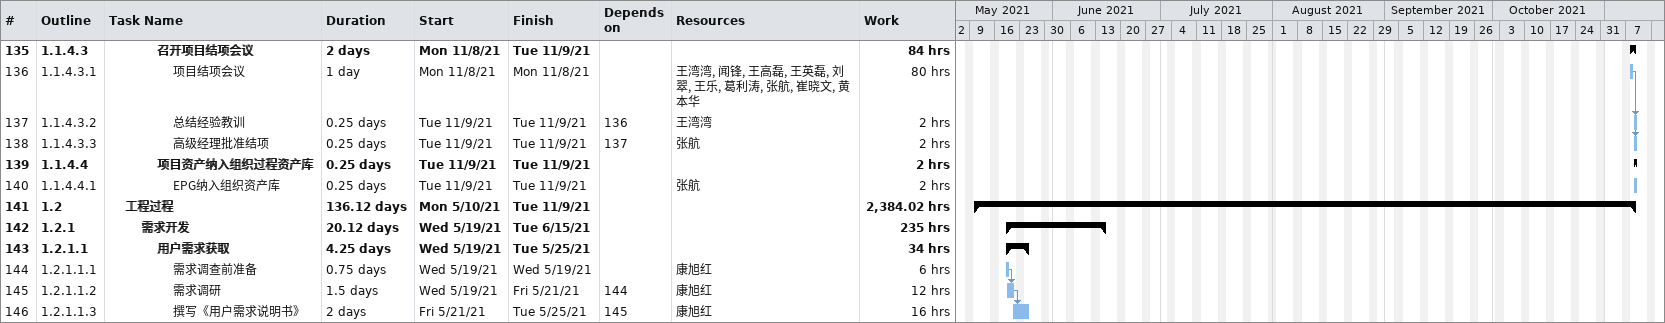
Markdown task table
| ID | WBS | Task | Duration | Start | Finish | Predecessors | Resources | Work (h) |
|---|---|---|---|---|---|---|---|---|
| 135 | 1.1.4.3 | **召开项目结项会议** | 2d | 2021-11-08 | 2021-11-09 |  |  | 84 |
| 136 | 1.1.4.3.1 | 项目结项会议 | 1d | 2021-11-08 | 2021-11-08 |  | 王湾湾, 闻锋, 王高磊, 王英磊, 刘翠, 王乐, 葛利涛, 张航, 崔晓文, 黄本华 | 80 |
| 137 | 1.1.4.3.2 | 总结经验教训 | 0.25d | 2021-11-09 | 2021-11-09 | 136 | 王湾湾 | 2 |
| 138 | 1.1.4.3.3 | 高级经理批准结项 | 0.25d | 2021-11-09 | 2021-11-09 | 137 | 张航 | 2 |
| 139 | 1.1.4.4 | **项目资产纳入组织过程资产库** | 0.25d | 2021-11-09 | 2021-11-09 |  |  | 2 |
| 140 | 1.1.4.4.1 | EPG纳入组织资产库 | 0.25d | 2021-11-09 | 2021-11-09 |  | 张航 | 2 |
| 141 | 1.2 | **工程过程** | 136.12d | 2021-05-10 | 2021-11-09 |  |  | 2384.02 |
| 142 | 1.2.1 | **需求开发** | 20.12d | 2021-05-19 | 2021-06-15 |  |  | 235 |
| 143 | 1.2.1.1 | **用户需求获取** | 4.25d | 2021-05-19 | 2021-05-25 |  |  | 34 |
| 144 | 1.2.1.1.1 | 需求调查前准备 | 0.75d | 2021-05-19 | 2021-05-19 |  | 康旭红 | 6 |
| 145 | 1.2.1.1.2 | 需求调研 | 1.5d | 2021-05-19 | 2021-05-21 | 144 | 康旭红 | 12 |
| 146 | 1.2.1.1.3 | 撰写《用户需求说明书》 | 2d | 2021-05-21 | 2021-05-25 | 145 | 康旭红 | 16 |
